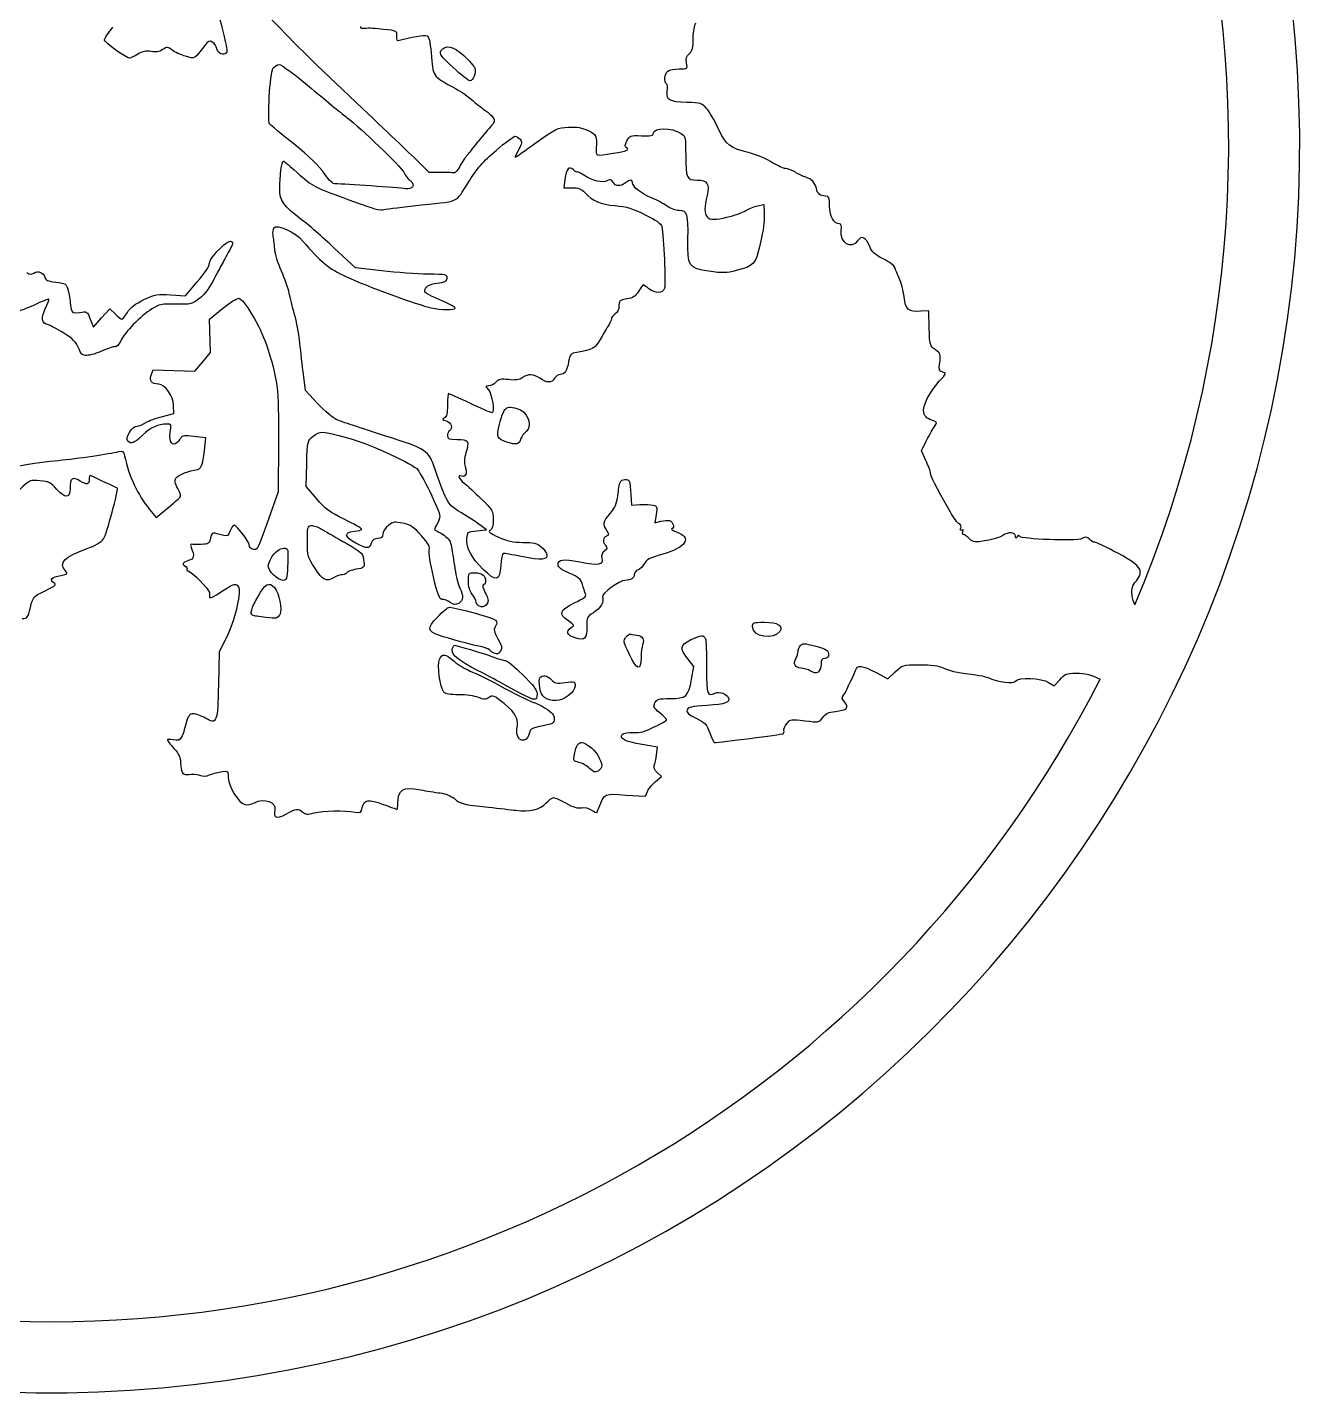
# Model space of a CAD drawing. Header units: millimetres. Extents: x -230 to 23, y -46 to 207.
# Drawn here: x -105.8 to 23.1, y -45.6 to 92.7 of the extents above; entities that cross this region are included whole.
import ezdxf

# ---------------------------------------------------------------- set-up
doc = ezdxf.new("R2010")
doc.units = ezdxf.units.MM
doc.layers.get('0').update_dxf_attribs({"linetype": 'CONTINUOUS'})

msp = doc.modelspace()

# ---------------------------------------------------------------- linework, layer by layer
for p, q in [((-65.07, 78.01), (-66.6, 79.51)), ((-63.85, 78.01), (-65.07, 78.01)), ((-51.31, 77.29), (-51.42, 76.47)), ((-51.42, 76.47), (-50.59, 76.47)), ((-31.79, 74.63), (-31.16, 74.76)), ((-31.16, 74.76), (-31.14, 73.92)), ((-86.42, 70.15), (-86.42, 70.15)), ((-72.53, 68.36), (-74.68, 70.35)), ((-69.85, 68.05), (-72.53, 68.36)), ((-89.75, 65.5), (-88.55, 66.92)), ((-91.23, 65.61), (-89.75, 65.5)), ((-98.24, 63.28), (-97.42, 64.21)), ((-97.42, 64.21), (-96.86, 63.68)), ((-87.3, 63.16), (-86, 64.22)), ((-14.46, 64.01), (-15.27, 63.95)), ((-14.41, 62.23), (-14.46, 64.01)), ((-99.39, 63.15), (-99.07, 62.35)), ((-99.07, 62.35), (-98.24, 63.28)), ((-87.2, 59.77), (-87.3, 63.16)), ((-88, 58.83), (-87.2, 59.77)), ((-88.79, 57.89), (-88, 58.83)), ((-93.22, 57.49), (-93.03, 58.03)), ((-93.03, 58.03), (-88.79, 57.89)), ((-77.6, 55.92), (-77.84, 57.84)), ((-76.36, 54.6), (-77.6, 55.92)), ((-90.92, 53.61), (-90.95, 54.42)), ((-92.08, 53.31), (-90.92, 53.61)), ((-87.69, 51.13), (-88.91, 51.27)), ((-87.83, 49.85), (-87.69, 51.13)), ((-80.33, 50.69), (-80.37, 45.67)), ((-15.2, 49.82), (-14.75, 50.74)), ((-14.75, 48.85), (-15.2, 49.82)), ((-77.54, 46.22), (-77.47, 48.52)), ((-80.37, 45.67), (-81.34, 42.88)), ((-76.48, 44.98), (-77.54, 46.22)), ((-44.64, 45.38), (-44.58, 44.32)), ((-44.58, 44.32), (-43.71, 44.37)), ((-93.38, 43.88), (-92.71, 43.05)), ((-92.71, 43.05), (-91.62, 43.97)), ((-42.06, 43.36), (-42.19, 42.51)), ((-60.22, 41.71), (-59.25, 41.81)), ((-59.25, 41.81), (-59.93, 42.32)), ((-42.19, 42.51), (-41.59, 42.68)), ((-85.56, 30.99), (-86.34, 29.45)), ((-86.34, 29.45), (-86.41, 26.13)), ((-38.25, 27.97), (-38.86, 28.74)), ((-38.48, 26.69), (-38.25, 27.97)), ((-19.8, 27.37), (-18.59, 26.74)), ((-18.59, 26.74), (-17.85, 27.44)), ((-2.32, 26.37), (-1.77, 26)), ((-1.77, 26), (-1.19, 26.64)), ((-41.93, 19.82), (-43.49, 20.08)), ((-42.03, 19.04), (-41.93, 19.82)), ((-42.16, 16.31), (-41.54, 16.83)), ((-41.54, 16.83), (-41.96, 17.23)), ((-43.14, 14.83), (-42.96, 15.3)), ((-45.13, 14.96), (-43.14, 14.83))]:
    msp.add_line(p, q)
for radius, start, end in [(126.43, -261.5563, 97.5768), (119.24, -23.0229, 52.7049), (119.24, 200.6974, 332.9748)]:
    msp.add_arc((-103.32, 80.86), radius, start, end)
for centre, major_axis, ratio, start_param, end_param in [((-60.53, 80.64), (0.75, 0.956), 0.025505, 3.626369, 5.234217), ((-63.68, 77.96), (-1.19, 0.01), 0.038909, 3.242487, 4.852802), ((-84.79, 70.5), (-2.51, -1.86), 0.253847, 5.219783, 6.097498), ((-86.2, 68.37), (-0.92, -1.72), 0.023302, 3.886845, 5.494798), ((-60.79, 35.61), (-2.75, 6.29), 0.238588, 2.691143, 3.327305)]:
    msp.add_ellipse(centre, major_axis=major_axis, ratio=ratio, start_param=start_param, end_param=end_param)
for points in [[(-73.83, 86.4), (-81.27, 93.45), (-83.92, 96.39), (-84.83, 98.63)], [(-86.92, 95.59), (-85.96, 92.58), (-85.41, 90.29), (-85.59, 90.11)], [(-97.96, 91.42), (-97.96, 91.56), (-97.58, 92.14), (-97.1, 92.71)], [(-72.02, 92.79), (-72.08, 92.63), (-71.94, 92.58), (-71.57, 92.63)], [(-38.31, 91.61), (-38.31, 92.31), (-38.2, 92.95), (-38.04, 93.16)], [(-95.41, 89.59), (-95.77, 89.59), (-97.96, 91.17), (-97.96, 91.42)], [(-87.03, 91.22), (-87.32, 91.39), (-87.45, 91.33), (-87.8, 90.87)], [(-71.57, 92.63), (-71.27, 92.67), (-70.42, 92.63), (-69.68, 92.54)], [(-69.68, 92.54), (-68.36, 92.39), (-68.33, 92.37), (-68.37, 91.85)], [(-68.37, 91.85), (-68.4, 91.43), (-68.33, 91.33), (-68.08, 91.4)], [(-68.08, 91.4), (-66.99, 91.71), (-65.52, 91.95), (-65.28, 91.86)], [(-65.28, 91.86), (-65.09, 91.78), (-64.97, 91.27), (-64.87, 90.14)], [(-38.71, 90.06), (-38.38, 90.36), (-38.31, 90.66), (-38.31, 91.61)], [(-94.57, 89.99), (-94.92, 89.77), (-95.3, 89.59), (-95.41, 89.59)], [(-93.24, 90.26), (-93.76, 90.35), (-94.08, 90.29), (-94.57, 89.99)], [(-92.07, 90.45), (-92.41, 90.22), (-92.75, 90.17), (-93.24, 90.26)], [(-91.11, 90.4), (-91.55, 90.75), (-91.61, 90.75), (-92.07, 90.45)], [(-89.74, 89.78), (-90.24, 89.92), (-90.85, 90.2), (-91.11, 90.4)], [(-87.8, 90.87), (-88.87, 89.43), (-88.74, 89.5), (-89.74, 89.78)], [(-86.57, 90.54), (-86.63, 90.8), (-86.84, 91.1), (-87.03, 91.22)], [(-85.59, 90.11), (-85.89, 89.81), (-86.46, 90.06), (-86.57, 90.54)], [(-64.87, 90.14), (-64.66, 87.61), (-64.85, 87.88), (-62.34, 86.48)], [(-62.63, 88.64), (-63.86, 89.78), (-64.05, 90.03), (-63.87, 90.32)], [(-63.87, 90.32), (-63.44, 91), (-62.61, 90.83), (-61.54, 89.84)], [(-38.99, 89.1), (-39.08, 89.56), (-39.01, 89.79), (-38.71, 90.06)], [(-81.23, 82.92), (-81.47, 83.24), (-81.18, 88.09), (-80.89, 88.54)], [(-80.89, 88.54), (-80.75, 88.75), (-80.47, 88.94), (-80.27, 88.95)], [(-80.27, 88.95), (-80.07, 88.97), (-78.62, 87.9), (-76.97, 86.51)], [(-60.94, 87.29), (-61.07, 87.29), (-61.84, 87.9), (-62.63, 88.64)], [(-61.54, 89.84), (-61, 89.33), (-60.5, 88.77), (-60.44, 88.58)], [(-60.44, 88.58), (-60.29, 88.13), (-60.62, 87.27), (-60.94, 87.29)], [(-40.9, 88.26), (-40.73, 88.4), (-40.2, 88.51), (-39.73, 88.5)], [(-39.73, 88.5), (-38.88, 88.5), (-38.88, 88.5), (-38.99, 89.1)], [(-41.02, 87), (-41.31, 87.17), (-41.23, 87.98), (-40.9, 88.26)], [(-76.97, 86.51), (-75.35, 85.16), (-73.75, 83.84), (-73.41, 83.59)], [(-66.6, 79.51), (-68.08, 80.95), (-69.94, 82.72), (-73.83, 86.4)], [(-62.34, 86.48), (-61.81, 86.18), (-61.03, 85.63), (-60.61, 85.25)], [(-40.94, 86.25), (-40.89, 86.6), (-40.92, 86.93), (-41.02, 87)], [(-38.96, 85.1), (-40.74, 85.15), (-41.09, 85.35), (-40.94, 86.25)], [(-60.61, 85.25), (-60.18, 84.87), (-59.61, 84.43), (-59.33, 84.26)], [(-36.96, 84.49), (-37.41, 85.02), (-37.54, 85.06), (-38.96, 85.1)], [(-35.76, 82.43), (-36.15, 83.25), (-36.69, 84.18), (-36.96, 84.49)], [(-73.41, 83.59), (-72.02, 82.55), (-67.96, 78.64), (-67.64, 78.04)], [(-59.33, 84.26), (-59.06, 84.09), (-58.73, 83.78), (-58.59, 83.56)], [(-58.59, 83.56), (-58.39, 83.23), (-58.43, 83.1), (-58.91, 82.57)], [(-78.74, 80.86), (-80.02, 81.88), (-81.14, 82.81), (-81.23, 82.92)], [(-58.91, 82.57), (-59.22, 82.24), (-59.77, 81.58), (-60.14, 81.1)], [(-58.29, 80.24), (-57.37, 81.03), (-56.5, 81.68), (-56.37, 81.68)], [(-56.37, 81.68), (-56.23, 81.68), (-56, 81.54), (-55.86, 81.37)], [(-54.21, 81.04), (-52.23, 82.46), (-52.07, 82.54), (-50.96, 82.59)], [(-50.96, 82.59), (-50.09, 82.64), (-49.59, 82.55), (-48.97, 82.26)], [(-48.97, 82.26), (-48.13, 81.85), (-48.07, 81.72), (-48.14, 80.47)], [(-45.03, 81.22), (-44.77, 81.75), (-44.71, 81.77), (-43.56, 81.73)], [(-43.56, 81.73), (-42.61, 81.69), (-42.36, 81.74), (-42.36, 81.97)], [(-42.36, 81.97), (-42.36, 82.58), (-40.47, 82.58), (-39.54, 81.97)], [(-39.54, 81.97), (-39.1, 81.69), (-39.08, 81.57), (-39.08, 79.69)], [(-32.51, 79.95), (-34.67, 80.52), (-34.96, 80.74), (-35.76, 82.43)], [(-75.7, 77.93), (-76.19, 78.66), (-77.16, 79.6), (-78.74, 80.86)], [(-61.12, 76.97), (-60.22, 78.4), (-59.6, 79.12), (-58.29, 80.24)], [(-56.01, 80.31), (-56.24, 79.89), (-56.39, 79.55), (-56.35, 79.55)], [(-56.35, 79.55), (-56.32, 79.55), (-55.35, 80.22), (-54.21, 81.04)], [(-55.86, 81.37), (-55.64, 81.1), (-55.66, 80.94), (-56.01, 80.31)], [(-48.14, 80.47), (-48.19, 79.65), (-48.23, 79.66), (-46.43, 79.95)], [(-46.43, 79.95), (-45.03, 80.18), (-44.72, 80.31), (-45.07, 80.52)], [(-45.07, 80.52), (-45.25, 80.63), (-45.24, 80.79), (-45.03, 81.22)], [(-80.2, 76.34), (-80.2, 77.6), (-80, 79.17), (-79.84, 79.16)], [(-79.84, 79.16), (-79.77, 79.16), (-79.28, 78.76), (-78.75, 78.27)], [(-61.18, 79.79), (-61.4, 79.54), (-61.75, 79.02), (-61.97, 78.63)], [(-39.08, 79.69), (-39.08, 77.45), (-38.98, 77.24), (-37.91, 77.24)], [(-30.27, 79), (-30.77, 79.33), (-31.78, 79.76), (-32.51, 79.95)], [(-28.96, 78.4), (-29.18, 78.4), (-29.77, 78.67), (-30.27, 79)], [(-78.75, 78.27), (-77.05, 76.72), (-76.63, 76.47), (-74.19, 75.61)], [(-74.52, 76.85), (-74.87, 76.85), (-75.16, 77.12), (-75.7, 77.93)], [(-67.64, 78.04), (-67.45, 77.69), (-67.15, 77.29), (-66.96, 77.15)], [(-61.97, 78.63), (-62.2, 78.23), (-62.44, 77.94), (-62.51, 77.96)], [(-50.44, 78.27), (-50.91, 78.7), (-51.16, 78.41), (-51.31, 77.29)], [(-50.08, 78.07), (-50.08, 78), (-50.25, 78.1), (-50.44, 78.27)], [(-49.39, 77.72), (-49.77, 77.98), (-50.08, 78.14), (-50.08, 78.07)], [(-47, 77.19), (-47.45, 76.91), (-48.56, 77.16), (-49.39, 77.72)], [(-27.97, 78.03), (-28.29, 78.23), (-28.74, 78.39), (-28.96, 78.4)], [(-26.91, 77.53), (-27.17, 77.61), (-27.64, 77.83), (-27.97, 78.03)], [(-25.84, 76.39), (-26, 77.01), (-26.3, 77.33), (-26.91, 77.53)], [(-77.98, 73.22), (-79.86, 74.65), (-80.2, 75.13), (-80.2, 76.34)], [(-67.5, 76.36), (-68.14, 76.46), (-73.66, 76.85), (-74.52, 76.85)], [(-66.96, 77.15), (-66.4, 76.74), (-66.75, 76.23), (-67.5, 76.36)], [(-66.69, 74.63), (-61.77, 75.15), (-62.45, 74.87), (-61.12, 76.97)], [(-50.59, 76.47), (-49.95, 76.47), (-49.66, 76.35), (-49.3, 75.97)], [(-46.45, 77.02), (-46.62, 77.31), (-46.75, 77.35), (-47, 77.19)], [(-45.17, 76.95), (-45.69, 76.56), (-46.18, 76.59), (-46.45, 77.02)], [(-44.48, 76.98), (-44.48, 77.31), (-44.71, 77.31), (-45.17, 76.95)], [(-42.54, 75.43), (-43.49, 75.78), (-44.48, 76.57), (-44.48, 76.98)], [(-37.91, 77.24), (-36.88, 77.24), (-36.65, 76.87), (-36.92, 75.67)], [(-24.91, 75.62), (-25.5, 75.65), (-25.7, 75.81), (-25.84, 76.39)], [(-74.19, 75.61), (-72.88, 75.14), (-71.42, 74.62), (-70.95, 74.45)], [(-49.3, 75.97), (-48.48, 75.1), (-47.73, 74.78), (-46.22, 74.65)], [(-41.01, 74.63), (-41.36, 74.89), (-42.05, 75.25), (-42.54, 75.43)], [(-36.92, 75.67), (-37.45, 73.37), (-37.05, 72.94), (-34.9, 73.47)], [(-24.5, 74.59), (-24.5, 75.48), (-24.55, 75.6), (-24.91, 75.62)], [(-70.95, 74.45), (-70.48, 74.28), (-69.96, 74.18), (-69.79, 74.23)], [(-69.79, 74.23), (-69.62, 74.29), (-68.23, 74.46), (-66.69, 74.63)], [(-46.22, 74.65), (-45.07, 74.55), (-44.45, 74.36), (-43.18, 73.73)], [(-43.18, 73.73), (-42.07, 73.18), (-41.56, 72.81), (-41.5, 72.53)], [(-39.73, 74.15), (-40.09, 74.15), (-40.63, 74.35), (-41.01, 74.63)], [(-38.85, 71.3), (-38.79, 73.79), (-38.9, 74.15), (-39.73, 74.15)], [(-34.9, 73.47), (-34.17, 73.65), (-33.32, 73.95), (-33, 74.15)], [(-33, 74.15), (-32.68, 74.34), (-32.14, 74.55), (-31.79, 74.63)], [(-31.14, 73.92), (-31.11, 72.75), (-31.14, 72.53), (-31.58, 70.62)], [(-23.51, 72.8), (-24.06, 72.8), (-24.49, 73.57), (-24.5, 74.59)], [(-80.87, 71.65), (-80.91, 71.92), (-80.88, 72.26), (-80.79, 72.4)], [(-80.79, 72.4), (-80.53, 72.82), (-78.62, 71.95), (-77.88, 71.09)], [(-74.68, 70.35), (-75.86, 71.45), (-77.34, 72.74), (-77.98, 73.22)], [(-41.5, 72.53), (-41.29, 71.56), (-41.08, 66.68), (-41.23, 66.28)], [(-23.33, 72.14), (-23.27, 72.6), (-23.32, 72.8), (-23.51, 72.8)], [(-21.67, 71.09), (-22.3, 70.14), (-23.48, 70.89), (-23.33, 72.14)], [(-86.42, 70.15), (-85.54, 71.02), (-85.23, 71.19), (-84.98, 70.95)], [(-84.98, 70.95), (-84.92, 70.89), (-85.18, 70.3), (-85.55, 69.65)], [(-80.71, 70.28), (-80.75, 70.76), (-80.82, 71.38), (-80.87, 71.65)], [(-77.88, 71.09), (-76.06, 68.94), (-75.27, 68.29), (-73.44, 67.44)], [(-36.73, 68.01), (-38.8, 68.32), (-38.91, 68.49), (-38.85, 71.3)], [(-31.58, 70.62), (-32.03, 68.69), (-32.16, 68.55), (-33.96, 68.07)], [(-20.44, 70.52), (-20.81, 71.45), (-21.28, 71.67), (-21.67, 71.09)], [(-80.03, 68.01), (-80.36, 68.77), (-80.67, 69.79), (-80.71, 70.28)], [(-19.08, 69.26), (-19.94, 69.68), (-20.21, 69.93), (-20.44, 70.52)], [(-17.91, 68.4), (-17.97, 68.59), (-18.5, 68.98), (-19.08, 69.26)], [(-105.81, 67.88), (-105.54, 67.67), (-105.37, 67.66), (-105.11, 67.82)], [(-105.11, 67.82), (-104.68, 68.09), (-104.13, 67.88), (-104.01, 67.4)], [(-88.55, 66.92), (-87.81, 67.78), (-87.34, 68.5), (-87.34, 68.78)], [(-79.25, 65.8), (-79.34, 66.26), (-79.69, 67.25), (-80.03, 68.01)], [(-65.19, 67.71), (-66.28, 67.72), (-68.38, 67.88), (-69.85, 68.05)], [(-33.96, 68.07), (-34.96, 67.81), (-35.34, 67.8), (-36.73, 68.01)], [(-17.45, 67.3), (-17.64, 67.72), (-17.85, 68.22), (-17.91, 68.4)], [(-104.01, 67.4), (-103.93, 67.11), (-103.67, 67), (-102.87, 66.9)], [(-102.87, 66.9), (-101.88, 66.77), (-101.82, 66.74), (-101.63, 66.07)], [(-86.87, 67.17), (-87.28, 66.37), (-87.82, 65.66), (-88.31, 65.27)], [(-73.44, 67.44), (-71.54, 66.55), (-66.2, 64.59), (-64.85, 64.3)], [(-65.52, 65.94), (-65.52, 66.42), (-65.1, 66.7), (-64.24, 66.8)], [(-63.25, 67.3), (-63.2, 67.66), (-63.32, 67.68), (-65.19, 67.71)], [(-64.24, 66.8), (-63.5, 66.89), (-63.3, 66.99), (-63.25, 67.3)], [(-43.39, 66.62), (-43.44, 66.62), (-43.65, 66.33), (-43.86, 65.97)], [(-42.8, 66.23), (-43.07, 66.45), (-43.33, 66.62), (-43.39, 66.62)], [(-16.96, 65.41), (-17.04, 66.02), (-17.25, 66.87), (-17.45, 67.3)], [(-103.6, 65.17), (-103.63, 65.21), (-104.3, 64.94), (-105.09, 64.57)], [(-103.96, 64.19), (-103.72, 64.7), (-103.56, 65.14), (-103.6, 65.17)], [(-101.63, 66.07), (-101.53, 65.68), (-101.44, 65.19), (-101.44, 64.98)], [(-95.63, 63.84), (-95.32, 64.35), (-94.85, 64.71), (-93.96, 65.13)], [(-93.96, 65.13), (-92.82, 65.66), (-92.59, 65.7), (-91.23, 65.61)], [(-88.31, 65.27), (-89.08, 64.66), (-89.17, 64.64), (-90.72, 64.67)], [(-86, 64.22), (-85.28, 64.79), (-84.55, 65.27), (-84.37, 65.27)], [(-84.37, 65.27), (-83.86, 65.27), (-82.2, 62.48), (-81.55, 60.54)], [(-78.7, 63.63), (-78.91, 64.37), (-79.16, 65.35), (-79.25, 65.8)], [(-63.98, 65.1), (-64.83, 65.46), (-65.52, 65.84), (-65.52, 65.94)], [(-62.44, 64.28), (-62.44, 64.38), (-63.13, 64.75), (-63.98, 65.1)], [(-45.04, 65.2), (-45.77, 65.08), (-45.84, 65.02), (-45.84, 64.5)], [(-43.86, 65.97), (-44.17, 65.46), (-44.41, 65.3), (-45.04, 65.2)], [(-41.23, 66.28), (-41.43, 65.73), (-42.13, 65.71), (-42.8, 66.23)], [(-15.27, 63.95), (-16.52, 63.86), (-16.81, 64.11), (-16.96, 65.41)], [(-105.09, 64.57), (-105.87, 64.21), (-106.57, 63.96), (-106.63, 64.03)], [(-103.64, 62.57), (-104.32, 62.76), (-104.41, 63.19), (-103.96, 64.19)], [(-101.44, 64.98), (-101.43, 64.77), (-101.38, 64.4), (-101.32, 64.16)], [(-101.32, 64.16), (-101.21, 63.78), (-101.11, 63.74), (-100.46, 63.84)], [(-100.46, 63.84), (-99.73, 63.96), (-99.71, 63.95), (-99.39, 63.15)], [(-96.86, 63.68), (-96.55, 63.38), (-96.25, 63.14), (-96.18, 63.14)], [(-93.15, 64.19), (-94.29, 63.48), (-95.9, 61.83), (-96.31, 60.97)], [(-96.18, 63.14), (-96.12, 63.14), (-95.87, 63.46), (-95.63, 63.84)], [(-90.72, 64.67), (-92.18, 64.7), (-92.42, 64.66), (-93.15, 64.19)], [(-78.19, 61.02), (-78.26, 61.71), (-78.49, 62.88), (-78.7, 63.63)], [(-64.85, 64.3), (-63.84, 64.07), (-62.44, 64.06), (-62.44, 64.28)], [(-46.22, 63.68), (-46.43, 63.55), (-46.61, 63.32), (-46.61, 63.18)], [(-45.84, 64.5), (-45.84, 64.13), (-45.98, 63.83), (-46.22, 63.68)], [(-102.08, 61.74), (-102.73, 62.14), (-103.43, 62.51), (-103.64, 62.57)], [(-46.97, 62.4), (-47.17, 62.12), (-47.51, 61.53), (-47.74, 61.09)], [(-46.61, 63.18), (-46.61, 63.03), (-46.77, 62.68), (-46.97, 62.4)], [(-13.79, 60.05), (-14.33, 60.44), (-14.36, 60.52), (-14.41, 62.23)], [(-100.59, 60.25), (-100.83, 60.84), (-101.17, 61.18), (-102.08, 61.74)], [(-96.31, 60.97), (-96.5, 60.58), (-96.73, 60.3), (-96.83, 60.36)], [(-77.84, 57.84), (-77.96, 58.9), (-78.12, 60.33), (-78.19, 61.02)], [(-47.74, 61.09), (-48.16, 60.26), (-48.55, 60.04), (-50.11, 59.78)], [(-99.73, 59.48), (-100.2, 59.48), (-100.33, 59.6), (-100.59, 60.25)], [(-98.09, 59.97), (-98.68, 59.7), (-99.42, 59.48), (-99.73, 59.48)], [(-96.83, 60.36), (-96.92, 60.42), (-97.49, 60.24), (-98.09, 59.97)], [(-81.55, 60.54), (-80.41, 57.09), (-80.29, 56.2), (-80.33, 50.69)], [(-50.11, 59.78), (-50.75, 59.67), (-50.82, 59.6), (-50.94, 58.85)], [(-13.34, 58.78), (-13.23, 59.58), (-13.26, 59.68), (-13.79, 60.05)], [(-50.94, 58.85), (-51.08, 57.94), (-51.34, 57.55), (-51.8, 57.55)], [(-13.04, 57.8), (-13.41, 57.9), (-13.45, 58), (-13.34, 58.78)], [(-92.46, 56.57), (-93.19, 56.6), (-93.43, 56.89), (-93.22, 57.49)], [(-58.3, 56.76), (-58.49, 56.56), (-58.81, 56.39), (-59.02, 56.39)], [(-57.02, 57.03), (-57.79, 57.12), (-58.02, 57.07), (-58.3, 56.76)], [(-55.6, 57.23), (-55.95, 57), (-56.33, 56.94), (-57.02, 57.03)], [(-53.85, 57.16), (-54.55, 57.63), (-54.97, 57.64), (-55.6, 57.23)], [(-52.36, 57.16), (-52.66, 56.67), (-53.11, 56.67), (-53.85, 57.16)], [(-51.8, 57.55), (-51.97, 57.55), (-52.22, 57.37), (-52.36, 57.16)], [(-14.96, 53.7), (-15.11, 54.31), (-14.38, 55.78), (-13.39, 56.86)], [(-13.39, 56.86), (-12.66, 57.65), (-12.65, 57.7), (-13.04, 57.8)], [(-90.95, 54.42), (-90.99, 55.36), (-91.82, 56.54), (-92.46, 56.57)], [(-63.11, 55.61), (-63.16, 55.61), (-63.21, 55.1), (-63.21, 54.47)], [(-60.95, 54.65), (-62.08, 55.18), (-63.05, 55.61), (-63.11, 55.61)], [(-59.02, 56.39), (-59.4, 56.39), (-59.4, 56.37), (-59.06, 56)], [(-59.06, 56), (-58.68, 55.58), (-58.4, 53.68), (-58.72, 53.68)], [(-74.42, 52.97), (-74.8, 53.14), (-75.67, 53.87), (-76.36, 54.6)], [(-63.21, 54.47), (-63.21, 53.61), (-63.29, 53.27), (-63.53, 53.14)], [(-58.72, 53.68), (-58.82, 53.68), (-59.83, 54.12), (-60.95, 54.65)], [(-57.93, 52.53), (-57.77, 53.18), (-57.53, 53.84), (-57.4, 53.99)], [(-57.4, 53.99), (-57.18, 54.27), (-56.88, 54.3), (-56.17, 54.12)], [(-56.17, 54.12), (-55.12, 53.87), (-54.52, 52.35), (-55.25, 51.77)], [(-94.65, 52.33), (-94.45, 52.33), (-94.05, 52.48), (-93.77, 52.67)], [(-93.77, 52.67), (-93.48, 52.86), (-92.73, 53.14), (-92.08, 53.31)], [(-69.68, 51.38), (-71.91, 52.09), (-74.04, 52.8), (-74.42, 52.97)], [(-63.53, 53.14), (-63.79, 52.99), (-63.76, 52.95), (-63.33, 52.84)], [(-63.33, 52.84), (-62.82, 52.71), (-62.62, 52.09), (-63.02, 51.85)], [(-13.92, 52.83), (-14.6, 53.04), (-14.84, 53.24), (-14.96, 53.7)], [(-13.93, 52.19), (-13.58, 52.7), (-13.58, 52.72), (-13.92, 52.83)], [(-95.59, 50.81), (-95.89, 51.11), (-95.15, 52.33), (-94.65, 52.33)], [(-94.1, 51.39), (-94.98, 50.56), (-95.24, 50.46), (-95.59, 50.81)], [(-91.62, 52.53), (-92.51, 52.53), (-93.28, 52.18), (-94.1, 51.39)], [(-91.29, 51.69), (-91.17, 52.48), (-91.19, 52.53), (-91.62, 52.53)], [(-90.57, 50.68), (-91.07, 50.18), (-91.44, 50.69), (-91.29, 51.69)], [(-90.2, 51.19), (-90.24, 51.07), (-90.41, 50.84), (-90.57, 50.68)], [(-88.91, 51.27), (-89.76, 51.37), (-90.15, 51.35), (-90.2, 51.19)], [(-77.47, 48.52), (-77.4, 50.82), (-77.4, 50.83), (-76.82, 51.29)], [(-76.82, 51.29), (-76.1, 51.86), (-75.96, 51.86), (-73.35, 51.15)], [(-64.46, 47.93), (-65.17, 49.93), (-65.19, 49.94), (-69.68, 51.38)], [(-63.02, 51.85), (-63.12, 51.78), (-63.21, 51.56), (-63.21, 51.36)], [(-63.21, 51.36), (-63.21, 51.03), (-63.07, 50.98), (-62.24, 50.98)], [(-57.11, 50.67), (-58.22, 51.05), (-58.27, 51.18), (-57.93, 52.53)], [(-55.25, 51.77), (-55.46, 51.6), (-55.7, 51.28), (-55.77, 51.05)], [(-14.75, 50.74), (-14.49, 51.24), (-14.13, 51.9), (-13.93, 52.19)], [(-96.53, 49.74), (-96.12, 49.84), (-96.03, 49.78), (-95.93, 49.31)], [(-88.65, 47.89), (-88.19, 47.89), (-87.98, 48.38), (-87.83, 49.85)], [(-73.35, 51.15), (-71.48, 50.65), (-67.28, 48.78), (-66.33, 48.02)], [(-62.24, 50.98), (-61.09, 50.98), (-60.98, 50.82), (-61.34, 49.62)], [(-55.77, 51.05), (-55.93, 50.48), (-56.28, 50.39), (-57.11, 50.67)], [(-107.23, 48.08), (-106.88, 48.3), (-104.97, 48.62), (-102.6, 48.85)], [(-102.6, 48.85), (-100.71, 49.04), (-97.39, 49.52), (-96.53, 49.74)], [(-95.93, 49.31), (-95.47, 47.24), (-94.59, 45.37), (-93.38, 43.88)], [(-61.34, 49.62), (-61.52, 49.03), (-61.55, 48.59), (-61.42, 48.22)], [(-14.27, 47.54), (-14.28, 47.73), (-14.5, 48.31), (-14.75, 48.85)], [(-100.43, 46.76), (-101.2, 47.24), (-101.43, 47.07), (-101.43, 46)], [(-99.41, 47.31), (-99.47, 47.31), (-99.51, 47.15), (-99.51, 46.96)], [(-96.65, 46.03), (-97.47, 46.44), (-99.35, 47.31), (-99.41, 47.31)], [(-90.52, 45.99), (-90.81, 46.53), (-90.86, 46.81), (-90.72, 47.04)], [(-90.72, 47.04), (-90.52, 47.36), (-89.25, 47.88), (-88.65, 47.89)], [(-66.33, 48.02), (-65.93, 47.7), (-63.98, 43.71), (-63.98, 43.21)], [(-61.85, 43.57), (-63.18, 44.37), (-63.21, 44.42), (-64.46, 47.93)], [(-61.76, 47.24), (-62.24, 47.43), (-62.09, 46.99), (-61.52, 46.55)], [(-61.42, 48.22), (-61.2, 47.56), (-61.36, 47.09), (-61.76, 47.24)], [(-12.27, 43.62), (-13.8, 46.35), (-14.25, 47.23), (-14.27, 47.54)], [(-104.49, 46.79), (-105.49, 46.87), (-105.52, 46.86), (-106.56, 45.88)], [(-102.77, 45.91), (-103.39, 46.61), (-103.58, 46.71), (-104.49, 46.79)], [(-101.43, 46), (-101.44, 45.01), (-101.95, 44.98), (-102.77, 45.91)], [(-99.51, 46.96), (-99.51, 46.38), (-99.72, 46.33), (-100.43, 46.76)], [(-98.04, 40.9), (-97.76, 41.33), (-96.5, 45.96), (-96.65, 46.03)], [(-90.32, 45.08), (-90.18, 45.21), (-90.24, 45.49), (-90.52, 45.99)], [(-61.52, 46.55), (-61.23, 46.32), (-60.45, 45.6), (-59.78, 44.95)], [(-45.96, 45.27), (-45.89, 45.85), (-45.78, 46.45), (-45.72, 46.62)], [(-45.72, 46.62), (-45.58, 46.98), (-44.9, 47.03), (-44.77, 46.69)], [(-44.77, 46.69), (-44.73, 46.55), (-44.66, 45.97), (-44.64, 45.38)], [(-91.62, 43.97), (-91.02, 44.48), (-90.44, 44.98), (-90.32, 45.08)], [(-73.66, 42.88), (-75.14, 43.6), (-75.6, 43.94), (-76.48, 44.98)], [(-59.78, 44.95), (-58.64, 43.83), (-58.58, 43.73), (-58.58, 42.85)], [(-46.73, 43.47), (-46.23, 44.06), (-46.05, 44.48), (-45.96, 45.27)], [(-43.71, 44.37), (-43.23, 44.4), (-42.64, 44.37), (-42.39, 44.31)], [(-42.39, 44.31), (-41.97, 44.22), (-41.94, 44.14), (-42.06, 43.36)], [(-81.34, 42.88), (-81.88, 41.35), (-82.4, 40.01), (-82.5, 39.91)], [(-71.9, 41.88), (-71.9, 41.96), (-72.69, 42.41), (-73.66, 42.88)], [(-63.98, 43.21), (-63.98, 42.97), (-64.13, 42.56), (-64.31, 42.3)], [(-59.93, 42.32), (-60.3, 42.6), (-61.16, 43.16), (-61.85, 43.57)], [(-47.08, 41.76), (-47.51, 42.37), (-47.46, 42.62), (-46.73, 43.47)], [(-11.37, 42.42), (-11.53, 42.48), (-11.93, 43.02), (-12.27, 43.62)], [(-85.23, 41.7), (-85.42, 41.22), (-85.55, 41.13), (-85.88, 41.23)], [(-84.83, 42.29), (-84.91, 42.29), (-85.09, 42.03), (-85.23, 41.7)], [(-83.29, 40.28), (-83.29, 40.6), (-84.58, 42.29), (-84.83, 42.29)], [(-77.4, 40.63), (-77.4, 42.05), (-77.37, 42.2), (-77.02, 42.25)], [(-77.02, 42.25), (-76.8, 42.28), (-76.28, 42.09), (-75.86, 41.84)], [(-75.86, 41.84), (-75.43, 41.59), (-74.36, 40.97), (-73.47, 40.45)], [(-72.5, 40.47), (-73.68, 41.07), (-73.74, 41.59), (-72.62, 41.68)], [(-72.62, 41.68), (-72.22, 41.71), (-71.9, 41.8), (-71.9, 41.88)], [(-69.2, 42.25), (-69.51, 42.01), (-69.76, 41.62), (-69.77, 41.38)], [(-67.72, 42.48), (-68.56, 42.66), (-68.7, 42.64), (-69.2, 42.25)], [(-65.85, 41.22), (-66.63, 42.1), (-66.94, 42.32), (-67.72, 42.48)], [(-64.31, 42.3), (-64.53, 41.99), (-64.56, 41.81), (-64.42, 41.76)], [(-64.42, 41.76), (-64.29, 41.72), (-63.91, 41.5), (-63.56, 41.26)], [(-61.24, 40.91), (-61.19, 41.61), (-61.17, 41.62), (-60.22, 41.71)], [(-58.88, 41.76), (-59.12, 41.63), (-58.93, 41.47), (-58.04, 41.07)], [(-58.58, 42.85), (-58.58, 42.21), (-58.67, 41.87), (-58.88, 41.76)], [(-47.08, 41.21), (-46.81, 41.31), (-46.81, 41.37), (-47.08, 41.76)], [(-41.59, 42.68), (-41.26, 42.77), (-40.87, 42.81), (-40.72, 42.75)], [(-40.06, 41.62), (-38.38, 41.06), (-38.98, 40.04), (-41.4, 39.35)], [(-40.72, 42.75), (-40.35, 42.61), (-40.17, 42.03), (-40.47, 41.93)], [(-40.47, 41.93), (-40.6, 41.88), (-40.42, 41.74), (-40.06, 41.62)], [(-11.22, 41.98), (-11.14, 42.18), (-11.2, 42.35), (-11.37, 42.42)], [(-11.12, 41.79), (-11.27, 41.7), (-11.3, 41.76), (-11.22, 41.98)], [(-11.01, 41.63), (-10.94, 41.82), (-10.97, 41.88), (-11.12, 41.79)], [(-10.95, 41.33), (-11.05, 41.33), (-11.08, 41.46), (-11.01, 41.63)], [(-5.68, 41.18), (-5.68, 41.6), (-6.39, 41.64), (-6.96, 41.24)], [(-99.8, 39.89), (-98.85, 40.23), (-98.26, 40.57), (-98.04, 40.9)], [(-89.15, 40.35), (-89.25, 40.37), (-89.26, 40.22), (-89.18, 40.03)], [(-88.16, 40.34), (-88.61, 40.33), (-89.06, 40.33), (-89.15, 40.35)], [(-87.22, 40.96), (-87.33, 40.41), (-87.4, 40.36), (-88.16, 40.34)], [(-85.88, 41.23), (-87.03, 41.59), (-87.09, 41.58), (-87.22, 40.96)], [(-82.5, 39.91), (-82.76, 39.66), (-83.29, 39.9), (-83.29, 40.28)], [(-76.66, 37.96), (-77.35, 39), (-77.39, 39.14), (-77.4, 40.63)], [(-73.47, 40.45), (-71.77, 39.46), (-71.75, 39.44), (-71.67, 38.54)], [(-70.93, 40.46), (-71.16, 39.86), (-71.29, 39.86), (-72.5, 40.47)], [(-70.26, 40.94), (-70.61, 40.94), (-70.81, 40.8), (-70.93, 40.46)], [(-69.77, 41.38), (-69.77, 41.04), (-69.89, 40.94), (-70.26, 40.94)], [(-65.05, 39.76), (-64.95, 40.07), (-65.14, 40.41), (-65.85, 41.22)], [(-63.56, 41.26), (-63.08, 40.94), (-62.89, 40.64), (-62.8, 40.07)], [(-59.58, 37.79), (-60.78, 38.96), (-61.32, 39.97), (-61.24, 40.91)], [(-58.04, 41.07), (-57.16, 40.68), (-56.57, 40.55), (-55.56, 40.55)], [(-55.56, 40.55), (-54.48, 40.54), (-54.14, 40.46), (-53.72, 40.11)], [(-53.72, 40.11), (-53.44, 39.88), (-53.18, 39.51), (-53.14, 39.3)], [(-47.15, 40.21), (-47.47, 40.53), (-47.44, 41.07), (-47.08, 41.21)], [(-47.27, 39.72), (-47, 39.92), (-46.97, 40.03), (-47.15, 40.21)], [(-10.33, 40.91), (-10.57, 41.14), (-10.85, 41.33), (-10.95, 41.33)], [(-8.62, 40.73), (-9.81, 40.51), (-9.91, 40.52), (-10.33, 40.91)], [(-6.96, 41.24), (-7.18, 41.09), (-7.92, 40.86), (-8.62, 40.73)], [(-5.51, 41.11), (-5.64, 40.9), (-5.67, 40.92), (-5.68, 41.18)], [(-5.27, 41.17), (-5.31, 41.29), (-5.41, 41.27), (-5.51, 41.11)], [(1.06, 40.93), (0.51, 40.64), (-5.16, 40.85), (-5.27, 41.17)], [(1.83, 40.86), (1.56, 41.11), (1.42, 41.12), (1.06, 40.93)], [(2.36, 40.56), (2.25, 40.56), (2.02, 40.69), (1.83, 40.86)], [(4.27, 39.67), (3.32, 40.16), (2.46, 40.56), (2.36, 40.56)], [(-101.91, 37.65), (-102.62, 38.44), (-102.02, 39.08), (-99.8, 39.89)], [(-89.18, 40.03), (-88.8, 39.13), (-88.85, 38.92), (-89.5, 38.67)], [(-81.36, 38.14), (-81.36, 38.57), (-80.89, 39.34), (-80.4, 39.73)], [(-80.4, 39.73), (-80.04, 40.01), (-79.48, 40.05), (-79.4, 39.79)], [(-79.4, 39.79), (-79.36, 39.68), (-79.36, 38.95), (-79.4, 38.15)], [(-64.63, 37.06), (-64.95, 38.36), (-65.13, 39.53), (-65.05, 39.76)], [(-62.8, 40.07), (-62.73, 39.65), (-62.58, 38.67), (-62.46, 37.89)], [(-57.56, 39.42), (-57.64, 39.41), (-57.75, 38.86), (-57.81, 38.2)], [(-55.71, 39.11), (-56.65, 39.3), (-57.48, 39.44), (-57.56, 39.42)], [(-53.14, 39.3), (-53.05, 38.76), (-53.65, 38.71), (-55.71, 39.11)], [(-52.01, 38.28), (-52.01, 38.83), (-51.56, 38.89), (-49.8, 38.57)], [(-49.8, 38.57), (-47.81, 38.2), (-47.4, 38.27), (-47.54, 38.96)], [(-47.54, 38.96), (-47.6, 39.3), (-47.52, 39.54), (-47.27, 39.72)], [(-41.4, 39.35), (-42.74, 38.97), (-43.08, 38.79), (-43.28, 38.38)], [(6.57, 36.65), (7.44, 37.69), (7, 38.27), (4.27, 39.67)], [(-102.39, 37.2), (-101.68, 37.32), (-101.64, 37.35), (-101.91, 37.65)], [(-89.5, 38.67), (-90.09, 38.44), (-90.11, 38.39), (-89.81, 38.16)], [(-89.81, 38.16), (-89.62, 38.03), (-89.53, 37.86), (-89.6, 37.79)], [(-89.6, 37.79), (-89.67, 37.72), (-89.61, 37.66), (-89.47, 37.66)], [(-89.47, 37.66), (-89.19, 37.66), (-87.36, 35.79), (-87.32, 35.46)], [(-79.87, 36.7), (-80.4, 36.7), (-81.36, 37.62), (-81.36, 38.14)], [(-79.4, 38.15), (-79.45, 36.82), (-79.49, 36.7), (-79.87, 36.7)], [(-74.75, 36.95), (-75.5, 36.52), (-75.81, 36.68), (-76.66, 37.96)], [(-73.41, 37.47), (-73.45, 37.36), (-73.64, 37.27), (-73.83, 37.27)], [(-72.48, 37.82), (-72.96, 37.73), (-73.38, 37.58), (-73.41, 37.47)], [(-71.67, 38.54), (-71.61, 38), (-71.66, 37.96), (-72.48, 37.82)], [(-62.46, 37.89), (-62.34, 37.11), (-62.11, 36.23), (-61.96, 35.92)], [(-61.09, 36.62), (-61.09, 37.45), (-61.07, 37.47), (-60.45, 37.47)], [(-60.45, 37.47), (-60.1, 37.47), (-59.71, 37.36), (-59.58, 37.24)], [(-57.81, 38.2), (-57.93, 36.6), (-58.28, 36.52), (-59.58, 37.79)], [(-50.87, 37.42), (-51.68, 37.77), (-52.01, 38.02), (-52.01, 38.28)], [(-49.54, 36.28), (-49.7, 36.83), (-49.91, 37.01), (-50.87, 37.42)], [(-43.91, 37.76), (-44.12, 37.69), (-44.29, 37.48), (-44.29, 37.28)], [(-43.28, 38.38), (-43.42, 38.1), (-43.7, 37.82), (-43.91, 37.76)], [(-103.95, 35.65), (-102.9, 36.17), (-102.77, 36.28), (-103.07, 36.45)], [(-103.07, 36.45), (-103.58, 36.73), (-103.27, 37.06), (-102.39, 37.2)], [(-85.99, 35.63), (-84.86, 36.4), (-84.52, 36.46), (-84.36, 35.96)], [(-84.36, 35.96), (-84.13, 35.23), (-84.78, 32.55), (-85.56, 30.99)], [(-82.4, 35.07), (-81.67, 36.38), (-81.28, 36.58), (-80.72, 35.96)], [(-80.72, 35.96), (-80.25, 35.44), (-79.93, 33.73), (-80.2, 33.22)], [(-73.83, 37.27), (-74.03, 37.27), (-74.44, 37.13), (-74.75, 36.95)], [(-63.74, 34.77), (-64.02, 34.77), (-64.18, 35.2), (-64.63, 37.06)], [(-60.73, 35.32), (-60.95, 35.61), (-61.09, 36.09), (-61.09, 36.62)], [(-59.57, 36.27), (-59.71, 36.22), (-59.64, 35.94), (-59.38, 35.45)], [(-59.58, 37.24), (-59.29, 36.94), (-59.28, 36.36), (-59.57, 36.27)], [(-49.22, 35.32), (-49.3, 35.49), (-49.44, 35.92), (-49.54, 36.28)], [(-45.23, 36.7), (-45.77, 36.7), (-47.62, 35.35), (-47.5, 35.04)], [(-44.29, 37.28), (-44.29, 36.92), (-44.65, 36.7), (-45.23, 36.7)], [(6.15, 35.2), (6.07, 35.91), (6.14, 36.13), (6.57, 36.65)], [(-105.46, 33.94), (-105.19, 35.04), (-105.18, 35.06), (-103.95, 35.65)], [(-87.32, 35.1), (-87.37, 34.81), (-86.98, 34.97), (-85.99, 35.63)], [(-87.32, 35.46), (-87.31, 35.34), (-87.31, 35.18), (-87.32, 35.1)], [(-82.95, 33.16), (-83.24, 33.33), (-83.09, 33.85), (-82.4, 35.07)], [(-62.93, 34.46), (-63.18, 34.63), (-63.55, 34.77), (-63.74, 34.77)], [(-61.96, 35.92), (-61.56, 35.15), (-61.59, 34.62), (-62.07, 34.37)], [(-60.29, 34.47), (-60.33, 34.69), (-60.53, 35.07), (-60.73, 35.32)], [(-59.38, 35.45), (-59.08, 34.89), (-59.03, 34.62), (-59.18, 34.34)], [(-50.36, 34.41), (-49.38, 34.87), (-49.12, 35.07), (-49.22, 35.32)], [(-47.5, 35.04), (-47.31, 34.56), (-47.71, 33.86), (-48.43, 33.42)], [(6.43, 34.23), (6.3, 34.47), (6.19, 34.85), (6.15, 35.2)], [(-106.29, 32.83), (-105.76, 32.83), (-105.71, 32.91), (-105.46, 33.94)], [(-80.2, 33.22), (-80.41, 32.83), (-80.52, 32.81), (-81.62, 32.94)], [(-64.23, 32.98), (-63.71, 33.54), (-63.16, 33.99), (-63.01, 33.98)], [(-63.01, 33.98), (-62.32, 33.94), (-58.56, 32.9), (-58.35, 32.68)], [(-62.07, 34.37), (-62.38, 34.21), (-62.57, 34.23), (-62.93, 34.46)], [(-59.18, 34.34), (-59.43, 33.86), (-60.19, 33.95), (-60.29, 34.47)], [(-50.96, 32.59), (-51.99, 33.29), (-51.85, 33.71), (-50.36, 34.41)], [(-48.43, 33.42), (-49.09, 33.02), (-49.12, 32.94), (-49.09, 32.04)], [(-81.62, 32.94), (-82.27, 33.01), (-82.87, 33.11), (-82.95, 33.16)], [(-64.07, 31.14), (-65.27, 31.58), (-65.3, 31.83), (-64.23, 32.98)], [(-58.35, 32.05), (-58.55, 31.73), (-58.51, 31.53), (-58.1, 30.79)], [(-58.35, 32.68), (-58.15, 32.49), (-58.15, 32.36), (-58.35, 32.05)], [(-50.27, 30.88), (-51.12, 31.13), (-51.27, 31.53), (-50.68, 31.91)], [(-50.68, 31.91), (-50.32, 32.13), (-50.34, 32.16), (-50.96, 32.59)], [(-49.09, 32.04), (-49.05, 30.79), (-49.26, 30.58), (-50.27, 30.88)], [(-32.32, 31.99), (-32.32, 32.42), (-32.26, 32.45), (-31.09, 32.45)], [(-29.55, 31.52), (-30.13, 30.61), (-32.32, 30.98), (-32.32, 31.99)], [(-31.09, 32.45), (-29.72, 32.45), (-29.18, 32.12), (-29.55, 31.52)], [(-60.03, 30.04), (-60.95, 30.2), (-63.01, 30.76), (-64.07, 31.14)], [(-58.1, 30.79), (-57.72, 30.12), (-57.65, 29.84), (-57.81, 29.55)], [(-44.77, 29.19), (-45.4, 30.5), (-45.42, 30.61), (-45.13, 30.94)], [(-45.13, 30.94), (-44.95, 31.13), (-44.76, 31.28), (-44.7, 31.26)], [(-44.7, 31.26), (-44.63, 31.24), (-44.34, 31.19), (-44.04, 31.15)], [(-44.04, 31.15), (-43.44, 31.06), (-43.21, 30.69), (-43.44, 30.18)], [(-38.86, 28.74), (-39.7, 29.8), (-39.65, 30.16), (-38.59, 30.67)], [(-38.59, 30.67), (-37.55, 31.18), (-37.23, 31.2), (-37.07, 30.79)], [(-37.07, 30.79), (-37.01, 30.62), (-36.96, 29.28), (-36.96, 27.8)], [(-64.02, 28.69), (-63.73, 29.33), (-63.45, 29.29), (-62.53, 28.5)], [(-60.09, 27.54), (-62.16, 28.6), (-62.9, 29.22), (-62.73, 29.75)], [(-62.73, 29.75), (-62.66, 29.96), (-62.55, 30.13), (-62.47, 30.12)], [(-62.47, 30.12), (-62.16, 30.09), (-59.74, 29.36), (-58.73, 28.99)], [(-58.96, 29.66), (-59.12, 29.8), (-59.6, 29.97), (-60.03, 30.04)], [(-43.6, 28.89), (-43.62, 27.47), (-43.99, 27.56), (-44.77, 29.19)], [(-43.44, 30.18), (-43.52, 29.99), (-43.6, 29.42), (-43.6, 28.89)], [(-27.91, 28.8), (-27.79, 29), (-27.69, 29.32), (-27.69, 29.51)], [(-27.69, 29.51), (-27.69, 29.7), (-27.58, 29.96), (-27.46, 30.09)], [(-27.46, 30.09), (-27.19, 30.36), (-27.12, 30.36), (-25.91, 30.03)], [(-25.91, 30.03), (-24.75, 29.71), (-24.6, 29.61), (-24.6, 29.15)], [(-24.6, 29.15), (-24.6, 28.91), (-24.73, 28.78), (-24.99, 28.78)], [(-63.59, 25.39), (-63.97, 25.85), (-64.27, 28.13), (-64.02, 28.69)], [(-62.53, 28.5), (-62.11, 28.13), (-61.37, 27.69), (-60.9, 27.51)], [(-58.73, 28.99), (-58.12, 28.77), (-57.5, 28.59), (-57.35, 28.59)], [(-57.35, 28.59), (-57.19, 28.59), (-56.41, 27.94), (-55.6, 27.15)], [(-36.96, 27.8), (-36.96, 24.98), (-36.95, 24.95), (-36.09, 25.29)], [(-27.4, 27.81), (-27.98, 27.81), (-28.23, 28.29), (-27.91, 28.8)], [(-26.43, 27.5), (-26.69, 27.67), (-27.13, 27.81), (-27.4, 27.81)], [(-25.37, 28.22), (-25.37, 27.41), (-25.82, 27.11), (-26.43, 27.5)], [(-24.99, 28.78), (-25.28, 28.78), (-25.37, 28.65), (-25.37, 28.22)], [(-21.89, 27.57), (-21.65, 28.16), (-21.23, 28.12), (-19.8, 27.37)], [(-17.85, 27.44), (-17.12, 28.13), (-17.1, 28.14), (-15.42, 28.16)], [(-15.42, 28.16), (-14.16, 28.17), (-13.52, 28.08), (-12.93, 27.81)], [(-12.93, 27.81), (-12.5, 27.62), (-11.8, 27.41), (-11.38, 27.36)], [(-60.9, 27.51), (-60.42, 27.33), (-58.84, 26.54), (-57.39, 25.76)], [(-57.35, 26.09), (-57.94, 26.42), (-59.17, 27.07), (-60.09, 27.54)], [(-55.6, 27.15), (-54.55, 26.12), (-54.14, 25.58), (-54.14, 25.23)], [(-53.86, 25.8), (-53.93, 26.26), (-53.93, 26.72), (-53.86, 26.84)], [(-53.86, 26.84), (-53.65, 27.17), (-53.07, 27.07), (-52.67, 26.64)], [(-52.67, 26.64), (-52.35, 26.28), (-52.16, 26.24), (-51.29, 26.35)], [(-51.29, 26.35), (-50.32, 26.46), (-50.28, 26.45), (-50.28, 26)], [(-40.65, 24.73), (-39.03, 24.73), (-38.81, 24.92), (-38.48, 26.69)], [(-23.09, 25.07), (-22.87, 25.37), (-22.33, 26.51), (-21.89, 27.57)], [(-11.38, 27.36), (-9.48, 27.12), (-8.84, 27.01), (-8.48, 26.85)], [(-8.48, 26.85), (-7.41, 26.39), (-5.84, 26.2), (-5.65, 26.51)], [(-5.65, 26.51), (-5.4, 26.92), (-2.99, 26.82), (-2.32, 26.37)], [(-1.19, 26.64), (-0.68, 27.22), (-0.51, 27.29), (0.47, 27.31)], [(0.47, 27.31), (1.35, 27.32), (2.16, 27.12), (2.9, 26.68)], [(-86.41, 26.13), (-86.49, 22.26), (-86.56, 22.07), (-87.73, 22.75)], [(-62.05, 25.11), (-62.95, 25.11), (-63.43, 25.2), (-63.59, 25.39)], [(-60.08, 24.83), (-60.45, 24.99), (-61.34, 25.11), (-62.05, 25.11)], [(-57.47, 24.22), (-58.52, 25.07), (-58.62, 25.11), (-59, 24.84)], [(-57.39, 25.76), (-55.94, 24.98), (-54.64, 24.34), (-54.49, 24.34)], [(-54.14, 25.23), (-54.14, 24.34), (-54.26, 24.37), (-57.35, 26.09)], [(-52.19, 24.53), (-53.25, 24.53), (-53.72, 24.89), (-53.86, 25.8)], [(-50.28, 26), (-50.28, 25.4), (-51.4, 24.53), (-52.19, 24.53)], [(-36.09, 25.29), (-35.66, 25.46), (-34.9, 25.19), (-34.76, 24.83)], [(-22.96, 24.35), (-23.26, 24.68), (-23.29, 24.81), (-23.09, 25.07)], [(-59, 24.84), (-59.36, 24.59), (-59.49, 24.59), (-60.08, 24.83)], [(-56.17, 21.62), (-56, 22.7), (-56.27, 23.24), (-57.47, 24.22)], [(-54.49, 24.34), (-54.35, 24.33), (-53.82, 24.07), (-53.32, 23.76)], [(-53.32, 23.76), (-52.62, 23.32), (-52.4, 23.06), (-52.4, 22.7)], [(-41.71, 23.29), (-42.34, 23.81), (-42.39, 23.92), (-42.19, 24.3)], [(-42.19, 24.3), (-41.99, 24.67), (-41.8, 24.73), (-40.65, 24.73)], [(-38.94, 23.57), (-39.01, 23.32), (-38.76, 23.1), (-38.02, 22.74)], [(-36.9, 24.03), (-38.52, 23.92), (-38.87, 23.84), (-38.94, 23.57)], [(-34.76, 24.83), (-34.57, 24.31), (-35.01, 24.15), (-36.9, 24.03)], [(-23.92, 23.42), (-22.76, 23.55), (-22.48, 23.82), (-22.96, 24.35)], [(-89.68, 22.26), (-89.82, 21.76), (-89.95, 21.3), (-89.95, 21.25)], [(-88.95, 23.18), (-89.34, 23.18), (-89.46, 23.03), (-89.68, 22.26)], [(-87.73, 22.75), (-88.14, 22.99), (-88.69, 23.18), (-88.95, 23.18)], [(-52.4, 22.7), (-52.4, 22.2), (-52.44, 22.19), (-54.03, 21.87)], [(-42.26, 21.85), (-41.57, 22.18), (-41.01, 22.51), (-41.01, 22.58)], [(-41.01, 22.58), (-41.01, 22.64), (-41.33, 22.96), (-41.71, 23.29)], [(-38.02, 22.74), (-37.12, 22.3), (-36.96, 22.13), (-36.65, 21.26)], [(-29.14, 21.5), (-29.18, 21.63), (-29.05, 21.94), (-28.83, 22.2)], [(-28.83, 22.2), (-28.46, 22.65), (-28.4, 22.66), (-27.01, 22.48)], [(-27.01, 22.48), (-25.59, 22.3), (-25.57, 22.3), (-25.2, 22.81)], [(-25.2, 22.81), (-24.91, 23.2), (-24.6, 23.35), (-23.92, 23.42)], [(-90.17, 20.79), (-90.34, 20.5), (-90.52, 20.45), (-90.99, 20.54)], [(-89.95, 21.25), (-89.96, 21.2), (-90.06, 20.99), (-90.17, 20.79)], [(-54.91, 21.26), (-55.19, 20.05), (-56.37, 20.38), (-56.17, 21.62)], [(-54.03, 21.87), (-54.62, 21.75), (-54.83, 21.61), (-54.91, 21.26)], [(-43.49, 20.08), (-45.23, 20.36), (-45.89, 20.69), (-45.5, 21.08)], [(-45.5, 21.08), (-45.36, 21.22), (-44.89, 21.3), (-44.38, 21.28)], [(-44.38, 21.28), (-43.73, 21.24), (-43.2, 21.38), (-42.26, 21.85)], [(-36.65, 21.26), (-36.46, 20.73), (-36.24, 20.28), (-36.16, 20.28)], [(-36.16, 20.28), (-35.68, 20.28), (-29.34, 21.09), (-29.21, 21.17)], [(-29.21, 21.17), (-29.13, 21.22), (-29.09, 21.37), (-29.14, 21.5)], [(-90.99, 20.54), (-91.32, 20.61), (-91.59, 20.61), (-91.59, 20.54)], [(-91.59, 20.54), (-91.59, 20.48), (-91.29, 20.09), (-90.92, 19.68)], [(-90.92, 19.68), (-90.4, 19.11), (-90.24, 18.76), (-90.24, 18.21)], [(-50.35, 19.09), (-50.28, 19.48), (-50.14, 19.91), (-50.03, 20.04)], [(-50.03, 20.04), (-49.77, 20.38), (-49.5, 20.35), (-48.84, 19.91)], [(-48.84, 19.91), (-48.24, 19.51), (-47.6, 18.49), (-47.58, 17.93)], [(-90.24, 18.21), (-90.23, 17.23), (-90.01, 16.93), (-89.37, 17.05)], [(-49.89, 18.26), (-50.45, 18.38), (-50.47, 18.42), (-50.35, 19.09)], [(-48.82, 17.65), (-49.08, 17.91), (-49.56, 18.19), (-49.89, 18.26)], [(-42.26, 17.94), (-42.18, 18.11), (-42.08, 18.61), (-42.03, 19.04)], [(-89.37, 17.05), (-89.09, 17.1), (-88.62, 17.06), (-88.34, 16.96)], [(-88.34, 16.96), (-87.98, 16.83), (-87.66, 16.84), (-87.25, 17.02)], [(-87.25, 17.02), (-86.93, 17.15), (-86.39, 17.29), (-86.04, 17.34)], [(-86.04, 17.34), (-85.43, 17.41), (-85.41, 17.39), (-85.41, 16.69)], [(-85.41, 16.69), (-85.41, 15.83), (-84.38, 14.17), (-83.75, 13.99)], [(-47.96, 17.39), (-48.28, 17.22), (-48.43, 17.27), (-48.82, 17.65)], [(-47.58, 17.93), (-47.58, 17.74), (-47.75, 17.5), (-47.96, 17.39)], [(-41.96, 17.23), (-42.23, 17.48), (-42.34, 17.74), (-42.26, 17.94)], [(-68.23, 14.06), (-68.22, 15.54), (-67.75, 15.83), (-65.95, 15.49)], [(-65.95, 15.49), (-65.35, 15.37), (-64.45, 15.23), (-63.96, 15.17)], [(-42.96, 15.3), (-42.86, 15.57), (-42.5, 16.02), (-42.16, 16.31)], [(-83.75, 13.99), (-83.52, 13.93), (-83.07, 14.02), (-82.76, 14.18)], [(-82.76, 14.18), (-81.77, 14.69), (-80.5, 14.25), (-80.69, 13.46)], [(-71.84, 13.69), (-71.68, 14.5), (-71.2, 14.58), (-69.71, 14.01)], [(-69.71, 14.01), (-69, 13.75), (-68.37, 13.53), (-68.32, 13.53)], [(-68.32, 13.53), (-68.27, 13.53), (-68.23, 13.77), (-68.23, 14.06)], [(-63.96, 15.17), (-63.41, 15.1), (-62.84, 14.87), (-62.51, 14.59)], [(-62.51, 14.59), (-61.89, 14.05), (-61.68, 14), (-59.06, 13.72)], [(-56.29, 13.41), (-54.9, 13.22), (-53.8, 13.48), (-53.23, 14.12)], [(-53.23, 14.12), (-52.95, 14.43), (-52.61, 14.69), (-52.46, 14.69)], [(-52.46, 14.69), (-52.32, 14.69), (-51.75, 14.43), (-51.19, 14.12)], [(-51.19, 14.12), (-50.48, 13.73), (-50.02, 13.59), (-49.65, 13.66)], [(-48.07, 13.17), (-48.05, 13.21), (-47.91, 13.54), (-47.77, 13.91)], [(-47.77, 13.91), (-47.31, 15.11), (-47.32, 15.11), (-45.13, 14.96)], [(-80.69, 13.46), (-80.88, 12.63), (-80.53, 12.5), (-79.57, 13.03)], [(-79.57, 13.03), (-78.53, 13.61), (-78.32, 13.63), (-77.87, 13.23)], [(-77.87, 13.23), (-77.59, 12.97), (-77.41, 12.96), (-76.7, 13.15)], [(-76.7, 13.15), (-75.83, 13.38), (-73.62, 13.42), (-72.56, 13.22)], [(-72.56, 13.22), (-72.01, 13.12), (-71.94, 13.16), (-71.84, 13.69)], [(-59.06, 13.72), (-58, 13.61), (-56.75, 13.47), (-56.29, 13.41)], [(-49.65, 13.66), (-49.32, 13.73), (-48.93, 13.64), (-48.62, 13.44)], [(-48.62, 13.44), (-48.34, 13.26), (-48.1, 13.14), (-48.07, 13.17)]]:
    msp.add_open_spline(points, degree=3)

doc.saveas('drawing.dxf')
